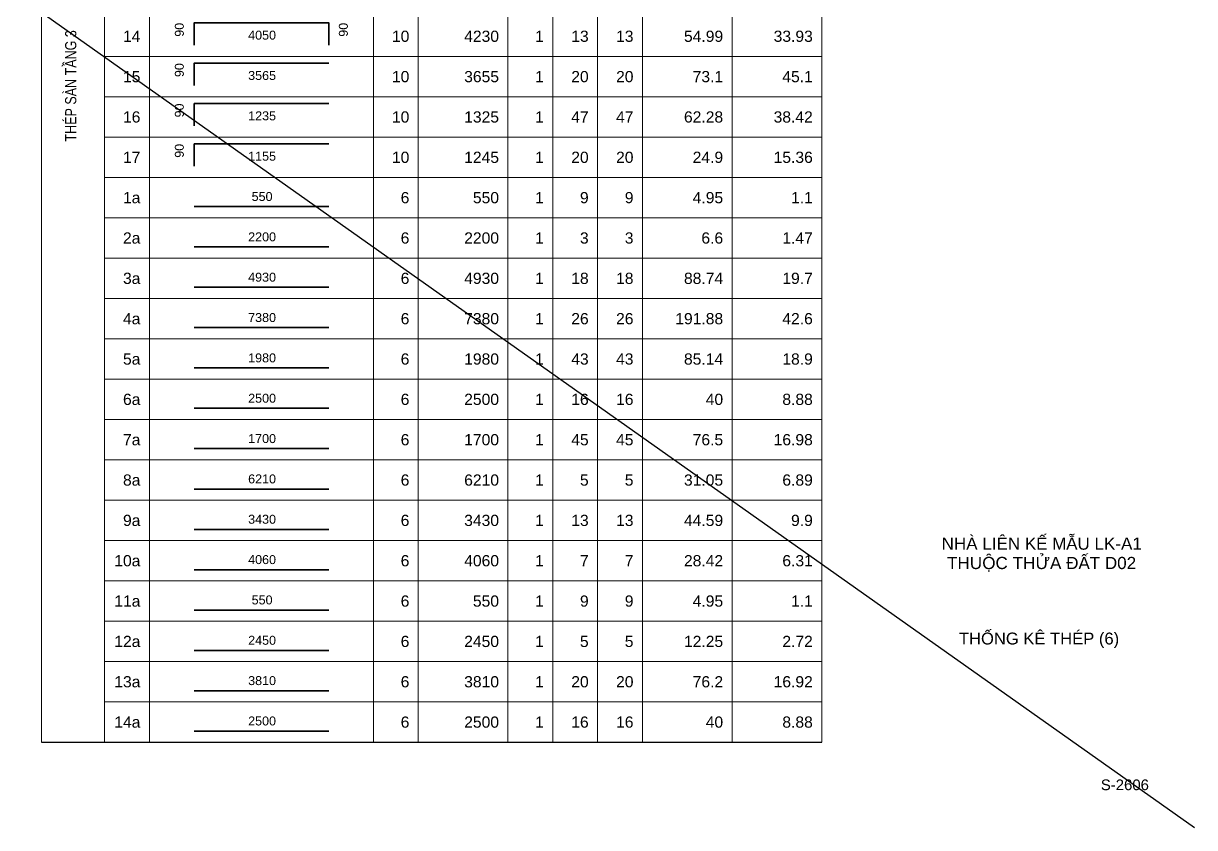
# Model space of a CAD drawing. Header units: millimetres. Extents: x -529861 to -223882, y -171969 to 61504.
# Drawn here: x -315046 to -297279, y -171969 to -159770 of the extents above; entities that cross this region are included whole.
import ezdxf
from ezdxf.enums import TextEntityAlignment as Align

# ---------------------------------------------------------------- set-up
doc = ezdxf.new("R2010")
doc.units = ezdxf.units.MM
doc.header["$LTSCALE"] = 5000
for name, color, linetype, lineweight in [('G-ANNO-TTLB', 7, 'Continuous', 18), ('kata_net khung', 3, 'Continuous', 20), ('kata_text', 7, 'Continuous', 30), ('kata_text @ 1', 7, 'Continuous', 30), ('kata_thep chu', 1, 'Continuous', 35)]:
    doc.layers.add(name, color=color, linetype=linetype, lineweight=lineweight)
doc.layers.add('KCS_Plotter', color=11, linetype='Continuous', plot=False)
for name, color, linetype in [('KCS_TEXT_BANVE_SO', 1, 'Continuous'), ('KCS_TEXT_BANVE_TEN', 162, 'Continuous'), ('KCS_TEXT_TCK', 4, 'Continuous')]:
    doc.layers.add(name, color=color, linetype=linetype)
doc.styles.add('Arial_13', font='arial.ttf', dxfattribs={"height": 2.5})
doc.styles.add('Arial_14', font='arial.ttf', dxfattribs={"height": 2.5})
doc.styles.add('kata_text', font='arial.ttf', dxfattribs={"width": 0.8})

# ---------------------------------------------------------------- blocks, each defined once
blk = doc.blocks.new('dang04')
at = {"layer": 'kata_net khung'}
for p, q in [((0, 0), (0, -900)), ((1405, 0), (1405, -900)), ((2405, 0), (2405, -900)), ((7405, 0), (7405, -900)), ((8405, 0), (8405, -900)), ((10405, 0), (10405, -900)), ((11405, 0), (11405, -900)), ((12405, 0), (12405, -900)), ((13405, 0), (13405, -900)), ((15405, 0), (15405, -900)), ((17405, 0), (17405, -900)), ((1405, -900), (17405, -900))]:
    blk.add_line(p, q, dxfattribs=at)
at = {"layer": 'kata_thep chu'}
blk.add_lwpolyline([(3405, -650), (3405, -150), (6405, -150), (6405, -650)], dxfattribs=at)
at = {"layer": 'kata_text', "style": 'kata_text'}
for p in [(3073, -150), (6733, -150)]:
    blk.add_attdef('D03', text='', height=200, rotation=90, dxfattribs=at).set_placement(p, align=Align.MIDDLE_RIGHT)
for p in [(2205, -450), (8205, -450), (10205, -450), (11205, -450), (12205, -450), (13205, -450), (15205, -450), (17205, -450)]:
    blk.add_attdef('D03', text='', height=250, dxfattribs=at).set_placement(p, align=Align.MIDDLE_RIGHT)
blk.add_attdef('D03', text='', height=200, dxfattribs=at).set_placement((4920, -425), align=Align.MIDDLE_CENTER)
blk = doc.blocks.new('dang03')
at = {"layer": 'kata_net khung'}
for p, q in [((0, 0), (0, -900)), ((1405, 0), (1405, -900)), ((2405, 0), (2405, -900)), ((7405, 0), (7405, -900)), ((8405, 0), (8405, -900)), ((10405, 0), (10405, -900)), ((11405, 0), (11405, -900)), ((12405, 0), (12405, -900)), ((13405, 0), (13405, -900)), ((15405, 0), (15405, -900)), ((17405, 0), (17405, -900)), ((1405, -900), (17405, -900))]:
    blk.add_line(p, q, dxfattribs=at)
at = {"layer": 'kata_thep chu'}
blk.add_lwpolyline([(3405, -650), (3405, -150), (6405, -150)], dxfattribs=at)
at = {"layer": 'kata_text', "style": 'kata_text'}
blk.add_attdef('09', text='', height=200, rotation=90, dxfattribs=at).set_placement((3073, -150), align=Align.MIDDLE_RIGHT)
for tag, p in [('10', (2205, -450)), ('07', (8205, -450)), ('06', (10205, -450)), ('05', (11205, -450)), ('04', (12205, -450)), ('03', (13205, -450)), ('02', (15205, -450)), ('01', (17205, -450))]:
    blk.add_attdef(tag, text='', height=250, dxfattribs=at).set_placement(p, align=Align.MIDDLE_RIGHT)
blk.add_attdef('08', text='', height=200, dxfattribs=at).set_placement((4920, -425), align=Align.MIDDLE_CENTER)
blk = doc.blocks.new('dang01')
at = {"layer": 'kata_net khung'}
for p, q in [((0, 0), (0, -900)), ((1405, 0), (1405, -900)), ((2405, 0), (2405, -900)), ((7405, 0), (7405, -900)), ((8405, 0), (8405, -900)), ((10405, 0), (10405, -900)), ((11405, 0), (11405, -900)), ((12405, 0), (12405, -900)), ((13405, 0), (13405, -900)), ((15405, 0), (15405, -900)), ((17405, 0), (17405, -900)), ((1405, -900), (17405, -900))]:
    blk.add_line(p, q, dxfattribs=at)
at = {"layer": 'kata_thep chu'}
blk.add_line((3405, -650), (6405, -650), dxfattribs=at)
at = {"layer": 'kata_text', "style": 'kata_text'}
for p in [(2205, -450), (8205, -450), (10205, -450), (11205, -450), (12205, -450), (13205, -450), (15205, -450), (17205, -450)]:
    blk.add_attdef('D03', text='', height=250, dxfattribs=at).set_placement(p, align=Align.MIDDLE_RIGHT)
blk.add_attdef('00000000', text='', height=200, dxfattribs=at).set_placement((4920, -425), align=Align.MIDDLE_CENTER)

msp = doc.modelspace()

# ---------------------------------------------------------------- linework, layer by layer
at = {"layer": 'KCS_Plotter', "linetype": 'ByBlock', "ltscale": 1500}
msp.add_line((-329811.02, -148964.82), (-297279.39, -171969.32), dxfattribs=at)
at = {"layer": 'KCS_TEXT_TCK', "linetype": 'ByBlock', "ltscale": 1500}
msp.add_line((-314770.53, -170675.11), (-302934.93, -170675.11), dxfattribs=at)

# ---------------------------------------------------------------- block references
at = {"layer": 'kata_net khung', "linetype": 'ByBlock', "ltscale": 1500}
ref = msp.add_blockref('dang04', (-314770.53, -159659.11), dxfattribs=dict(at, xscale=0.68, yscale=0.68, zscale=0.68))
ref.add_attrib('D03', '14', dxfattribs={"layer": 'kata_text', "height": 170, "style": 'kata_text'}).set_placement((-313270.93, -159965.11), align=Align.MIDDLE_RIGHT)
ref.add_attrib('D03', '90', dxfattribs={"layer": 'kata_text', "height": 136, "rotation": 90, "style": 'kata_text'}).set_placement((-312680.65, -159761.11), align=Align.MIDDLE_RIGHT)
ref.add_attrib('D03', '4050', dxfattribs={"layer": 'kata_text', "height": 136, "style": 'kata_text'}).set_placement((-311425.19, -159947.93), align=Align.MIDDLE_CENTER)
ref.add_attrib('D03', '90', dxfattribs={"layer": 'kata_text', "height": 136, "rotation": 90, "style": 'kata_text'}).set_placement((-310192.42, -159761.11), align=Align.MIDDLE_RIGHT)
ref.add_attrib('D03', '10', dxfattribs={"layer": 'kata_text', "height": 170, "style": 'kata_text'}).set_placement((-309190.93, -159965.11), align=Align.MIDDLE_RIGHT)
ref.add_attrib('D03', '4230', dxfattribs={"layer": 'kata_text', "height": 170, "style": 'kata_text'}).set_placement((-307830.93, -159965.11), align=Align.MIDDLE_RIGHT)
ref.add_attrib('D03', '1', dxfattribs={"layer": 'kata_text', "height": 170, "style": 'kata_text'}).set_placement((-307150.93, -159965.11), align=Align.MIDDLE_RIGHT)
ref.add_attrib('D03', '13', dxfattribs={"layer": 'kata_text', "height": 170, "style": 'kata_text'}).set_placement((-306470.93, -159965.11), align=Align.MIDDLE_RIGHT)
ref.add_attrib('D03', '13', dxfattribs={"layer": 'kata_text', "height": 170, "style": 'kata_text'}).set_placement((-305790.93, -159964.88), align=Align.MIDDLE_RIGHT)
ref.add_attrib('D03', '54.99', dxfattribs={"layer": 'kata_text', "height": 170, "style": 'kata_text'}).set_placement((-304430.93, -159965.11), align=Align.MIDDLE_RIGHT)
ref.add_attrib('D03', '33.93', dxfattribs={"layer": 'kata_text', "height": 170, "style": 'kata_text'}).set_placement((-303070.93, -159965.11), align=Align.MIDDLE_RIGHT)
at = {"layer": 'kata_net khung', "linetype": 'ByBlock', "ltscale": 1500, "xscale": 0.68, "yscale": 0.68, "zscale": 0.68}
for p, values in [((-314770.53, -160271.11), {'10': '15', '09': '90', '08': '3565', '07': '10', '06': '3655', '05': '1', '04': '20', '03': '20', '02': '73.1', '01': '45.1'}), ((-314770.53, -160883.11), {'10': '16', '09': '90', '08': '1235', '07': '10', '06': '1325', '05': '1', '04': '47', '03': '47', '02': '62.28', '01': '38.42'}), ((-314770.53, -161495.11), {'10': '17', '09': '90', '08': '1155', '07': '10', '06': '1245', '05': '1', '04': '20', '03': '20', '02': '24.9', '01': '15.36'})]:
    msp.add_blockref('dang03', p, dxfattribs=at).add_auto_attribs(values)
at = {"layer": 'kata_net khung', "linetype": 'ByBlock', "ltscale": 1500}
ref = msp.add_blockref('dang01', (-314770.53, -162107.11), dxfattribs=dict(at, xscale=0.68, yscale=0.68, zscale=0.68))
ref.add_attrib('D03', '1a', dxfattribs={"layer": 'kata_text', "height": 170, "style": 'kata_text'}).set_placement((-313270.93, -162413.11), align=Align.MIDDLE_RIGHT)
ref.add_attrib('00000000', '550', dxfattribs={"layer": 'kata_text', "height": 136, "style": 'kata_text'}).set_placement((-311425.19, -162395.93), align=Align.MIDDLE_CENTER)
ref.add_attrib('D03', '6', dxfattribs={"layer": 'kata_text', "height": 170, "style": 'kata_text'}).set_placement((-309190.93, -162413.11), align=Align.MIDDLE_RIGHT)
ref.add_attrib('D03', '550', dxfattribs={"layer": 'kata_text', "height": 170, "style": 'kata_text'}).set_placement((-307830.93, -162413.11), align=Align.MIDDLE_RIGHT)
ref.add_attrib('D03', '1', dxfattribs={"layer": 'kata_text', "height": 170, "style": 'kata_text'}).set_placement((-307150.93, -162413.11), align=Align.MIDDLE_RIGHT)
ref.add_attrib('D03', '9', dxfattribs={"layer": 'kata_text', "height": 170, "style": 'kata_text'}).set_placement((-306470.93, -162413.11), align=Align.MIDDLE_RIGHT)
ref.add_attrib('D03', '9', dxfattribs={"layer": 'kata_text', "height": 170, "style": 'kata_text'}).set_placement((-305790.93, -162412.88), align=Align.MIDDLE_RIGHT)
ref.add_attrib('D03', '4.95', dxfattribs={"layer": 'kata_text', "height": 170, "style": 'kata_text'}).set_placement((-304430.93, -162413.11), align=Align.MIDDLE_RIGHT)
ref.add_attrib('D03', '1.1', dxfattribs={"layer": 'kata_text', "height": 170, "style": 'kata_text'}).set_placement((-303070.93, -162413.11), align=Align.MIDDLE_RIGHT)
ref = msp.add_blockref('dang01', (-314770.53, -162719.11), dxfattribs=dict(at, xscale=0.68, yscale=0.68, zscale=0.68))
ref.add_attrib('D03', '2a', dxfattribs={"layer": 'kata_text', "height": 170, "style": 'kata_text'}).set_placement((-313270.93, -163025.11), align=Align.MIDDLE_RIGHT)
ref.add_attrib('00000000', '2200', dxfattribs={"layer": 'kata_text', "height": 136, "style": 'kata_text'}).set_placement((-311425.19, -163007.93), align=Align.MIDDLE_CENTER)
ref.add_attrib('D03', '6', dxfattribs={"layer": 'kata_text', "height": 170, "style": 'kata_text'}).set_placement((-309190.93, -163025.11), align=Align.MIDDLE_RIGHT)
ref.add_attrib('D03', '2200', dxfattribs={"layer": 'kata_text', "height": 170, "style": 'kata_text'}).set_placement((-307830.93, -163025.11), align=Align.MIDDLE_RIGHT)
ref.add_attrib('D03', '1', dxfattribs={"layer": 'kata_text', "height": 170, "style": 'kata_text'}).set_placement((-307150.93, -163025.11), align=Align.MIDDLE_RIGHT)
ref.add_attrib('D03', '3', dxfattribs={"layer": 'kata_text', "height": 170, "style": 'kata_text'}).set_placement((-306470.93, -163025.11), align=Align.MIDDLE_RIGHT)
ref.add_attrib('D03', '3', dxfattribs={"layer": 'kata_text', "height": 170, "style": 'kata_text'}).set_placement((-305790.93, -163024.88), align=Align.MIDDLE_RIGHT)
ref.add_attrib('D03', '6.6', dxfattribs={"layer": 'kata_text', "height": 170, "style": 'kata_text'}).set_placement((-304430.93, -163025.11), align=Align.MIDDLE_RIGHT)
ref.add_attrib('D03', '1.47', dxfattribs={"layer": 'kata_text', "height": 170, "style": 'kata_text'}).set_placement((-303070.93, -163025.11), align=Align.MIDDLE_RIGHT)
ref = msp.add_blockref('dang01', (-314770.53, -163331.11), dxfattribs=dict(at, xscale=0.68, yscale=0.68, zscale=0.68))
ref.add_attrib('D03', '3a', dxfattribs={"layer": 'kata_text', "height": 170, "style": 'kata_text'}).set_placement((-313270.93, -163637.11), align=Align.MIDDLE_RIGHT)
ref.add_attrib('00000000', '4930', dxfattribs={"layer": 'kata_text', "height": 136, "style": 'kata_text'}).set_placement((-311425.19, -163619.93), align=Align.MIDDLE_CENTER)
ref.add_attrib('D03', '6', dxfattribs={"layer": 'kata_text', "height": 170, "style": 'kata_text'}).set_placement((-309190.93, -163637.11), align=Align.MIDDLE_RIGHT)
ref.add_attrib('D03', '4930', dxfattribs={"layer": 'kata_text', "height": 170, "style": 'kata_text'}).set_placement((-307830.93, -163637.11), align=Align.MIDDLE_RIGHT)
ref.add_attrib('D03', '1', dxfattribs={"layer": 'kata_text', "height": 170, "style": 'kata_text'}).set_placement((-307150.93, -163637.11), align=Align.MIDDLE_RIGHT)
ref.add_attrib('D03', '18', dxfattribs={"layer": 'kata_text', "height": 170, "style": 'kata_text'}).set_placement((-306470.93, -163637.11), align=Align.MIDDLE_RIGHT)
ref.add_attrib('D03', '18', dxfattribs={"layer": 'kata_text', "height": 170, "style": 'kata_text'}).set_placement((-305790.93, -163636.88), align=Align.MIDDLE_RIGHT)
ref.add_attrib('D03', '88.74', dxfattribs={"layer": 'kata_text', "height": 170, "style": 'kata_text'}).set_placement((-304430.93, -163637.11), align=Align.MIDDLE_RIGHT)
ref.add_attrib('D03', '19.7', dxfattribs={"layer": 'kata_text', "height": 170, "style": 'kata_text'}).set_placement((-303070.93, -163637.11), align=Align.MIDDLE_RIGHT)
ref = msp.add_blockref('dang01', (-314770.53, -163943.11), dxfattribs=dict(at, xscale=0.68, yscale=0.68, zscale=0.68))
ref.add_attrib('D03', '4a', dxfattribs={"layer": 'kata_text', "height": 170, "style": 'kata_text'}).set_placement((-313270.93, -164249.11), align=Align.MIDDLE_RIGHT)
ref.add_attrib('00000000', '7380', dxfattribs={"layer": 'kata_text', "height": 136, "style": 'kata_text'}).set_placement((-311425.19, -164231.93), align=Align.MIDDLE_CENTER)
ref.add_attrib('D03', '6', dxfattribs={"layer": 'kata_text', "height": 170, "style": 'kata_text'}).set_placement((-309190.93, -164249.11), align=Align.MIDDLE_RIGHT)
ref.add_attrib('D03', '7380', dxfattribs={"layer": 'kata_text', "height": 170, "style": 'kata_text'}).set_placement((-307830.93, -164249.11), align=Align.MIDDLE_RIGHT)
ref.add_attrib('D03', '1', dxfattribs={"layer": 'kata_text', "height": 170, "style": 'kata_text'}).set_placement((-307150.93, -164249.11), align=Align.MIDDLE_RIGHT)
ref.add_attrib('D03', '26', dxfattribs={"layer": 'kata_text', "height": 170, "style": 'kata_text'}).set_placement((-306470.93, -164249.11), align=Align.MIDDLE_RIGHT)
ref.add_attrib('D03', '26', dxfattribs={"layer": 'kata_text', "height": 170, "style": 'kata_text'}).set_placement((-305790.93, -164248.88), align=Align.MIDDLE_RIGHT)
ref.add_attrib('D03', '191.88', dxfattribs={"layer": 'kata_text', "height": 170, "style": 'kata_text'}).set_placement((-304430.93, -164249.11), align=Align.MIDDLE_RIGHT)
ref.add_attrib('D03', '42.6', dxfattribs={"layer": 'kata_text', "height": 170, "style": 'kata_text'}).set_placement((-303070.93, -164249.11), align=Align.MIDDLE_RIGHT)
ref = msp.add_blockref('dang01', (-314770.53, -164555.11), dxfattribs=dict(at, xscale=0.68, yscale=0.68, zscale=0.68))
ref.add_attrib('D03', '5a', dxfattribs={"layer": 'kata_text', "height": 170, "style": 'kata_text'}).set_placement((-313270.93, -164861.11), align=Align.MIDDLE_RIGHT)
ref.add_attrib('00000000', '1980', dxfattribs={"layer": 'kata_text', "height": 136, "style": 'kata_text'}).set_placement((-311425.19, -164843.93), align=Align.MIDDLE_CENTER)
ref.add_attrib('D03', '6', dxfattribs={"layer": 'kata_text', "height": 170, "style": 'kata_text'}).set_placement((-309190.93, -164861.11), align=Align.MIDDLE_RIGHT)
ref.add_attrib('D03', '1980', dxfattribs={"layer": 'kata_text', "height": 170, "style": 'kata_text'}).set_placement((-307830.93, -164861.11), align=Align.MIDDLE_RIGHT)
ref.add_attrib('D03', '1', dxfattribs={"layer": 'kata_text', "height": 170, "style": 'kata_text'}).set_placement((-307150.93, -164861.11), align=Align.MIDDLE_RIGHT)
ref.add_attrib('D03', '43', dxfattribs={"layer": 'kata_text', "height": 170, "style": 'kata_text'}).set_placement((-306470.93, -164861.11), align=Align.MIDDLE_RIGHT)
ref.add_attrib('D03', '43', dxfattribs={"layer": 'kata_text', "height": 170, "style": 'kata_text'}).set_placement((-305790.93, -164860.88), align=Align.MIDDLE_RIGHT)
ref.add_attrib('D03', '85.14', dxfattribs={"layer": 'kata_text', "height": 170, "style": 'kata_text'}).set_placement((-304430.93, -164861.11), align=Align.MIDDLE_RIGHT)
ref.add_attrib('D03', '18.9', dxfattribs={"layer": 'kata_text', "height": 170, "style": 'kata_text'}).set_placement((-303070.93, -164861.11), align=Align.MIDDLE_RIGHT)
ref = msp.add_blockref('dang01', (-314770.53, -165167.11), dxfattribs=dict(at, xscale=0.68, yscale=0.68, zscale=0.68))
ref.add_attrib('D03', '6a', dxfattribs={"layer": 'kata_text', "height": 170, "style": 'kata_text'}).set_placement((-313270.93, -165473.11), align=Align.MIDDLE_RIGHT)
ref.add_attrib('00000000', '2500', dxfattribs={"layer": 'kata_text', "height": 136, "style": 'kata_text'}).set_placement((-311425.19, -165455.93), align=Align.MIDDLE_CENTER)
ref.add_attrib('D03', '6', dxfattribs={"layer": 'kata_text', "height": 170, "style": 'kata_text'}).set_placement((-309190.93, -165473.11), align=Align.MIDDLE_RIGHT)
ref.add_attrib('D03', '2500', dxfattribs={"layer": 'kata_text', "height": 170, "style": 'kata_text'}).set_placement((-307830.93, -165473.11), align=Align.MIDDLE_RIGHT)
ref.add_attrib('D03', '1', dxfattribs={"layer": 'kata_text', "height": 170, "style": 'kata_text'}).set_placement((-307150.93, -165473.11), align=Align.MIDDLE_RIGHT)
ref.add_attrib('D03', '16', dxfattribs={"layer": 'kata_text', "height": 170, "style": 'kata_text'}).set_placement((-306470.93, -165473.11), align=Align.MIDDLE_RIGHT)
ref.add_attrib('D03', '16', dxfattribs={"layer": 'kata_text', "height": 170, "style": 'kata_text'}).set_placement((-305790.93, -165472.88), align=Align.MIDDLE_RIGHT)
ref.add_attrib('D03', '40', dxfattribs={"layer": 'kata_text', "height": 170, "style": 'kata_text'}).set_placement((-304430.93, -165473.11), align=Align.MIDDLE_RIGHT)
ref.add_attrib('D03', '8.88', dxfattribs={"layer": 'kata_text', "height": 170, "style": 'kata_text'}).set_placement((-303070.93, -165473.11), align=Align.MIDDLE_RIGHT)
ref = msp.add_blockref('dang01', (-314770.53, -165779.11), dxfattribs=dict(at, xscale=0.68, yscale=0.68, zscale=0.68))
ref.add_attrib('D03', '7a', dxfattribs={"layer": 'kata_text', "height": 170, "style": 'kata_text'}).set_placement((-313270.93, -166085.11), align=Align.MIDDLE_RIGHT)
ref.add_attrib('00000000', '1700', dxfattribs={"layer": 'kata_text', "height": 136, "style": 'kata_text'}).set_placement((-311425.19, -166067.93), align=Align.MIDDLE_CENTER)
ref.add_attrib('D03', '6', dxfattribs={"layer": 'kata_text', "height": 170, "style": 'kata_text'}).set_placement((-309190.93, -166085.11), align=Align.MIDDLE_RIGHT)
ref.add_attrib('D03', '1700', dxfattribs={"layer": 'kata_text', "height": 170, "style": 'kata_text'}).set_placement((-307830.93, -166085.11), align=Align.MIDDLE_RIGHT)
ref.add_attrib('D03', '1', dxfattribs={"layer": 'kata_text', "height": 170, "style": 'kata_text'}).set_placement((-307150.93, -166085.11), align=Align.MIDDLE_RIGHT)
ref.add_attrib('D03', '45', dxfattribs={"layer": 'kata_text', "height": 170, "style": 'kata_text'}).set_placement((-306470.93, -166085.11), align=Align.MIDDLE_RIGHT)
ref.add_attrib('D03', '45', dxfattribs={"layer": 'kata_text', "height": 170, "style": 'kata_text'}).set_placement((-305790.93, -166084.88), align=Align.MIDDLE_RIGHT)
ref.add_attrib('D03', '76.5', dxfattribs={"layer": 'kata_text', "height": 170, "style": 'kata_text'}).set_placement((-304430.93, -166085.11), align=Align.MIDDLE_RIGHT)
ref.add_attrib('D03', '16.98', dxfattribs={"layer": 'kata_text', "height": 170, "style": 'kata_text'}).set_placement((-303070.93, -166085.11), align=Align.MIDDLE_RIGHT)
ref = msp.add_blockref('dang01', (-314770.53, -166391.11), dxfattribs=dict(at, xscale=0.68, yscale=0.68, zscale=0.68))
ref.add_attrib('D03', '8a', dxfattribs={"layer": 'kata_text', "height": 170, "style": 'kata_text'}).set_placement((-313270.93, -166697.11), align=Align.MIDDLE_RIGHT)
ref.add_attrib('00000000', '6210', dxfattribs={"layer": 'kata_text', "height": 136, "style": 'kata_text'}).set_placement((-311425.19, -166679.93), align=Align.MIDDLE_CENTER)
ref.add_attrib('D03', '6', dxfattribs={"layer": 'kata_text', "height": 170, "style": 'kata_text'}).set_placement((-309190.93, -166697.11), align=Align.MIDDLE_RIGHT)
ref.add_attrib('D03', '6210', dxfattribs={"layer": 'kata_text', "height": 170, "style": 'kata_text'}).set_placement((-307830.93, -166697.11), align=Align.MIDDLE_RIGHT)
ref.add_attrib('D03', '1', dxfattribs={"layer": 'kata_text', "height": 170, "style": 'kata_text'}).set_placement((-307150.93, -166697.11), align=Align.MIDDLE_RIGHT)
ref.add_attrib('D03', '5', dxfattribs={"layer": 'kata_text', "height": 170, "style": 'kata_text'}).set_placement((-306470.93, -166697.11), align=Align.MIDDLE_RIGHT)
ref.add_attrib('D03', '5', dxfattribs={"layer": 'kata_text', "height": 170, "style": 'kata_text'}).set_placement((-305790.93, -166696.88), align=Align.MIDDLE_RIGHT)
ref.add_attrib('D03', '31.05', dxfattribs={"layer": 'kata_text', "height": 170, "style": 'kata_text'}).set_placement((-304430.93, -166697.11), align=Align.MIDDLE_RIGHT)
ref.add_attrib('D03', '6.89', dxfattribs={"layer": 'kata_text', "height": 170, "style": 'kata_text'}).set_placement((-303070.93, -166697.11), align=Align.MIDDLE_RIGHT)
ref = msp.add_blockref('dang01', (-314770.53, -167003.11), dxfattribs=dict(at, xscale=0.68, yscale=0.68, zscale=0.68))
ref.add_attrib('D03', '9a', dxfattribs={"layer": 'kata_text', "height": 170, "style": 'kata_text'}).set_placement((-313270.93, -167309.11), align=Align.MIDDLE_RIGHT)
ref.add_attrib('00000000', '3430', dxfattribs={"layer": 'kata_text', "height": 136, "style": 'kata_text'}).set_placement((-311425.19, -167291.93), align=Align.MIDDLE_CENTER)
ref.add_attrib('D03', '6', dxfattribs={"layer": 'kata_text', "height": 170, "style": 'kata_text'}).set_placement((-309190.93, -167309.11), align=Align.MIDDLE_RIGHT)
ref.add_attrib('D03', '3430', dxfattribs={"layer": 'kata_text', "height": 170, "style": 'kata_text'}).set_placement((-307830.93, -167309.11), align=Align.MIDDLE_RIGHT)
ref.add_attrib('D03', '1', dxfattribs={"layer": 'kata_text', "height": 170, "style": 'kata_text'}).set_placement((-307150.93, -167309.11), align=Align.MIDDLE_RIGHT)
ref.add_attrib('D03', '13', dxfattribs={"layer": 'kata_text', "height": 170, "style": 'kata_text'}).set_placement((-306470.93, -167309.11), align=Align.MIDDLE_RIGHT)
ref.add_attrib('D03', '13', dxfattribs={"layer": 'kata_text', "height": 170, "style": 'kata_text'}).set_placement((-305790.93, -167308.88), align=Align.MIDDLE_RIGHT)
ref.add_attrib('D03', '44.59', dxfattribs={"layer": 'kata_text', "height": 170, "style": 'kata_text'}).set_placement((-304430.93, -167309.11), align=Align.MIDDLE_RIGHT)
ref.add_attrib('D03', '9.9', dxfattribs={"layer": 'kata_text', "height": 170, "style": 'kata_text'}).set_placement((-303070.93, -167309.11), align=Align.MIDDLE_RIGHT)
ref = msp.add_blockref('dang01', (-314770.53, -167615.11), dxfattribs=dict(at, xscale=0.68, yscale=0.68, zscale=0.68))
ref.add_attrib('D03', '10a', dxfattribs={"layer": 'kata_text', "height": 170, "style": 'kata_text'}).set_placement((-313270.93, -167921.11), align=Align.MIDDLE_RIGHT)
ref.add_attrib('00000000', '4060', dxfattribs={"layer": 'kata_text', "height": 136, "style": 'kata_text'}).set_placement((-311425.19, -167903.93), align=Align.MIDDLE_CENTER)
ref.add_attrib('D03', '6', dxfattribs={"layer": 'kata_text', "height": 170, "style": 'kata_text'}).set_placement((-309190.93, -167921.11), align=Align.MIDDLE_RIGHT)
ref.add_attrib('D03', '4060', dxfattribs={"layer": 'kata_text', "height": 170, "style": 'kata_text'}).set_placement((-307830.93, -167921.11), align=Align.MIDDLE_RIGHT)
ref.add_attrib('D03', '1', dxfattribs={"layer": 'kata_text', "height": 170, "style": 'kata_text'}).set_placement((-307150.93, -167921.11), align=Align.MIDDLE_RIGHT)
ref.add_attrib('D03', '7', dxfattribs={"layer": 'kata_text', "height": 170, "style": 'kata_text'}).set_placement((-306470.93, -167921.11), align=Align.MIDDLE_RIGHT)
ref.add_attrib('D03', '7', dxfattribs={"layer": 'kata_text', "height": 170, "style": 'kata_text'}).set_placement((-305790.93, -167920.88), align=Align.MIDDLE_RIGHT)
ref.add_attrib('D03', '28.42', dxfattribs={"layer": 'kata_text', "height": 170, "style": 'kata_text'}).set_placement((-304430.93, -167921.11), align=Align.MIDDLE_RIGHT)
ref.add_attrib('D03', '6.31', dxfattribs={"layer": 'kata_text', "height": 170, "style": 'kata_text'}).set_placement((-303070.93, -167921.11), align=Align.MIDDLE_RIGHT)
ref = msp.add_blockref('dang01', (-314770.53, -168227.11), dxfattribs=dict(at, xscale=0.68, yscale=0.68, zscale=0.68))
ref.add_attrib('D03', '11a', dxfattribs={"layer": 'kata_text', "height": 170, "style": 'kata_text'}).set_placement((-313270.93, -168533.11), align=Align.MIDDLE_RIGHT)
ref.add_attrib('00000000', '550', dxfattribs={"layer": 'kata_text', "height": 136, "style": 'kata_text'}).set_placement((-311425.19, -168515.93), align=Align.MIDDLE_CENTER)
ref.add_attrib('D03', '6', dxfattribs={"layer": 'kata_text', "height": 170, "style": 'kata_text'}).set_placement((-309190.93, -168533.11), align=Align.MIDDLE_RIGHT)
ref.add_attrib('D03', '550', dxfattribs={"layer": 'kata_text', "height": 170, "style": 'kata_text'}).set_placement((-307830.93, -168533.11), align=Align.MIDDLE_RIGHT)
ref.add_attrib('D03', '1', dxfattribs={"layer": 'kata_text', "height": 170, "style": 'kata_text'}).set_placement((-307150.93, -168533.11), align=Align.MIDDLE_RIGHT)
ref.add_attrib('D03', '9', dxfattribs={"layer": 'kata_text', "height": 170, "style": 'kata_text'}).set_placement((-306470.93, -168533.11), align=Align.MIDDLE_RIGHT)
ref.add_attrib('D03', '9', dxfattribs={"layer": 'kata_text', "height": 170, "style": 'kata_text'}).set_placement((-305790.93, -168532.88), align=Align.MIDDLE_RIGHT)
ref.add_attrib('D03', '4.95', dxfattribs={"layer": 'kata_text', "height": 170, "style": 'kata_text'}).set_placement((-304430.93, -168533.11), align=Align.MIDDLE_RIGHT)
ref.add_attrib('D03', '1.1', dxfattribs={"layer": 'kata_text', "height": 170, "style": 'kata_text'}).set_placement((-303070.93, -168533.11), align=Align.MIDDLE_RIGHT)
ref = msp.add_blockref('dang01', (-314770.53, -168839.11), dxfattribs=dict(at, xscale=0.68, yscale=0.68, zscale=0.68))
ref.add_attrib('D03', '12a', dxfattribs={"layer": 'kata_text', "height": 170, "style": 'kata_text'}).set_placement((-313270.93, -169145.11), align=Align.MIDDLE_RIGHT)
ref.add_attrib('00000000', '2450', dxfattribs={"layer": 'kata_text', "height": 136, "style": 'kata_text'}).set_placement((-311425.19, -169127.93), align=Align.MIDDLE_CENTER)
ref.add_attrib('D03', '6', dxfattribs={"layer": 'kata_text', "height": 170, "style": 'kata_text'}).set_placement((-309190.93, -169145.11), align=Align.MIDDLE_RIGHT)
ref.add_attrib('D03', '2450', dxfattribs={"layer": 'kata_text', "height": 170, "style": 'kata_text'}).set_placement((-307830.93, -169145.11), align=Align.MIDDLE_RIGHT)
ref.add_attrib('D03', '1', dxfattribs={"layer": 'kata_text', "height": 170, "style": 'kata_text'}).set_placement((-307150.93, -169145.11), align=Align.MIDDLE_RIGHT)
ref.add_attrib('D03', '5', dxfattribs={"layer": 'kata_text', "height": 170, "style": 'kata_text'}).set_placement((-306470.93, -169145.11), align=Align.MIDDLE_RIGHT)
ref.add_attrib('D03', '5', dxfattribs={"layer": 'kata_text', "height": 170, "style": 'kata_text'}).set_placement((-305790.93, -169144.88), align=Align.MIDDLE_RIGHT)
ref.add_attrib('D03', '12.25', dxfattribs={"layer": 'kata_text', "height": 170, "style": 'kata_text'}).set_placement((-304430.93, -169145.11), align=Align.MIDDLE_RIGHT)
ref.add_attrib('D03', '2.72', dxfattribs={"layer": 'kata_text', "height": 170, "style": 'kata_text'}).set_placement((-303070.93, -169145.11), align=Align.MIDDLE_RIGHT)
ref = msp.add_blockref('dang01', (-314770.53, -169451.11), dxfattribs=dict(at, xscale=0.68, yscale=0.68, zscale=0.68))
ref.add_attrib('D03', '13a', dxfattribs={"layer": 'kata_text', "height": 170, "style": 'kata_text'}).set_placement((-313270.93, -169757.11), align=Align.MIDDLE_RIGHT)
ref.add_attrib('00000000', '3810', dxfattribs={"layer": 'kata_text', "height": 136, "style": 'kata_text'}).set_placement((-311425.19, -169739.93), align=Align.MIDDLE_CENTER)
ref.add_attrib('D03', '6', dxfattribs={"layer": 'kata_text', "height": 170, "style": 'kata_text'}).set_placement((-309190.93, -169757.11), align=Align.MIDDLE_RIGHT)
ref.add_attrib('D03', '3810', dxfattribs={"layer": 'kata_text', "height": 170, "style": 'kata_text'}).set_placement((-307830.93, -169757.11), align=Align.MIDDLE_RIGHT)
ref.add_attrib('D03', '1', dxfattribs={"layer": 'kata_text', "height": 170, "style": 'kata_text'}).set_placement((-307150.93, -169757.11), align=Align.MIDDLE_RIGHT)
ref.add_attrib('D03', '20', dxfattribs={"layer": 'kata_text', "height": 170, "style": 'kata_text'}).set_placement((-306470.93, -169757.11), align=Align.MIDDLE_RIGHT)
ref.add_attrib('D03', '20', dxfattribs={"layer": 'kata_text', "height": 170, "style": 'kata_text'}).set_placement((-305790.93, -169756.88), align=Align.MIDDLE_RIGHT)
ref.add_attrib('D03', '76.2', dxfattribs={"layer": 'kata_text', "height": 170, "style": 'kata_text'}).set_placement((-304430.93, -169757.11), align=Align.MIDDLE_RIGHT)
ref.add_attrib('D03', '16.92', dxfattribs={"layer": 'kata_text', "height": 170, "style": 'kata_text'}).set_placement((-303070.93, -169757.11), align=Align.MIDDLE_RIGHT)
ref = msp.add_blockref('dang01', (-314770.53, -170063.11), dxfattribs=dict(at, xscale=0.68, yscale=0.68, zscale=0.68))
ref.add_attrib('D03', '14a', dxfattribs={"layer": 'kata_text', "height": 170, "style": 'kata_text'}).set_placement((-313270.93, -170369.11), align=Align.MIDDLE_RIGHT)
ref.add_attrib('00000000', '2500', dxfattribs={"layer": 'kata_text', "height": 136, "style": 'kata_text'}).set_placement((-311425.19, -170351.93), align=Align.MIDDLE_CENTER)
ref.add_attrib('D03', '6', dxfattribs={"layer": 'kata_text', "height": 170, "style": 'kata_text'}).set_placement((-309190.93, -170369.11), align=Align.MIDDLE_RIGHT)
ref.add_attrib('D03', '2500', dxfattribs={"layer": 'kata_text', "height": 170, "style": 'kata_text'}).set_placement((-307830.93, -170369.11), align=Align.MIDDLE_RIGHT)
ref.add_attrib('D03', '1', dxfattribs={"layer": 'kata_text', "height": 170, "style": 'kata_text'}).set_placement((-307150.93, -170369.11), align=Align.MIDDLE_RIGHT)
ref.add_attrib('D03', '16', dxfattribs={"layer": 'kata_text', "height": 170, "style": 'kata_text'}).set_placement((-306470.93, -170369.11), align=Align.MIDDLE_RIGHT)
ref.add_attrib('D03', '16', dxfattribs={"layer": 'kata_text', "height": 170, "style": 'kata_text'}).set_placement((-305790.93, -170368.88), align=Align.MIDDLE_RIGHT)
ref.add_attrib('D03', '40', dxfattribs={"layer": 'kata_text', "height": 170, "style": 'kata_text'}).set_placement((-304430.93, -170369.11), align=Align.MIDDLE_RIGHT)
ref.add_attrib('D03', '8.88', dxfattribs={"layer": 'kata_text', "height": 170, "style": 'kata_text'}).set_placement((-303070.93, -170369.11), align=Align.MIDDLE_RIGHT)

# ---------------------------------------------------------------- texts
at = {"layer": 'G-ANNO-TTLB', "lineweight": 9, "attachment_point": 1}
for s, insert, char_height, width, style in [('NHÀ LIÊN K', (-301116.92, -167569.12), 185.034, 1738.5418, 'Arial_13'), ('\\fArial|b0|i0|c254|p34|;Ế', (-299682.48, -167569.12), 185.0344, 207.6756, 'Arial_14'), ('\\fArial|b0|i0|c254|p34|;Ẫ', (-299227.18, -167569.12), 185.0344, 207.6756, 'Arial_14'), (' M', (-299511.13, -167569.12), 185.034, 344.1482, 'Arial_13'), ('U LK-A1', (-299055.83, -167569.12), 185.034, 1180.7844, 'Arial_13'), ('THU', (-301033.69, -167862.86), 185.034, 646.7613, 'Arial_13'), ('\\fArial|b0|i0|c254|p34|;Ộ', (-300500.06, -167862.86), 185.0344, 243.2772, 'Arial_14'), ('C TH', (-300299.34, -167862.86), 185.034, 735.7651, 'Arial_13'), ('\\fArial|b0|i0|c254|p34|;Ử', (-299692.27, -167862.86), 185.0344, 267.0115, 'Arial_14'), ('A ', (-299471.97, -167862.86), 185.034, 296.6795, 'Arial_13'), ('Đ', (-299227.18, -167862.86), 185.03, 225.4764, 'Arial_13'), ('\\fArial|b0|i0|c254|p34|;Ấ', (-299041.14, -167862.86), 185.0344, 207.6756, 'Arial_14'), ('T D02', (-298869.79, -167862.86), 185.034, 854.4369, 'Arial_13')]:
    msp.add_mtext(s, dxfattribs=dict(at, insert=insert, char_height=char_height, width=width, style=style))
at = {"layer": 'kata_text @ 1', "insert": (-314327.03, -160717.46), "char_height": 170, "width": 2975, "attachment_point": 5, "rotation": 90, "style": 'kata_text'}
msp.add_mtext('THÉP SÀN TẦNG 3', dxfattribs=at)
at = {"layer": 'KCS_TEXT_BANVE_SO', "linetype": 'ByBlock', "style": 'Arial_13'}
msp.add_text('S-2606', height=162, dxfattribs=at).set_placement((-298701.71, -171401.78))
at = {"layer": 'KCS_TEXT_BANVE_TEN', "linetype": 'ByBlock', "style": 'Arial_13'}
msp.add_text('THỐNG KÊ THÉP (6)', height=180, dxfattribs=at).set_placement((-300854.26, -169191.56))

doc.saveas('drawing.dxf')
